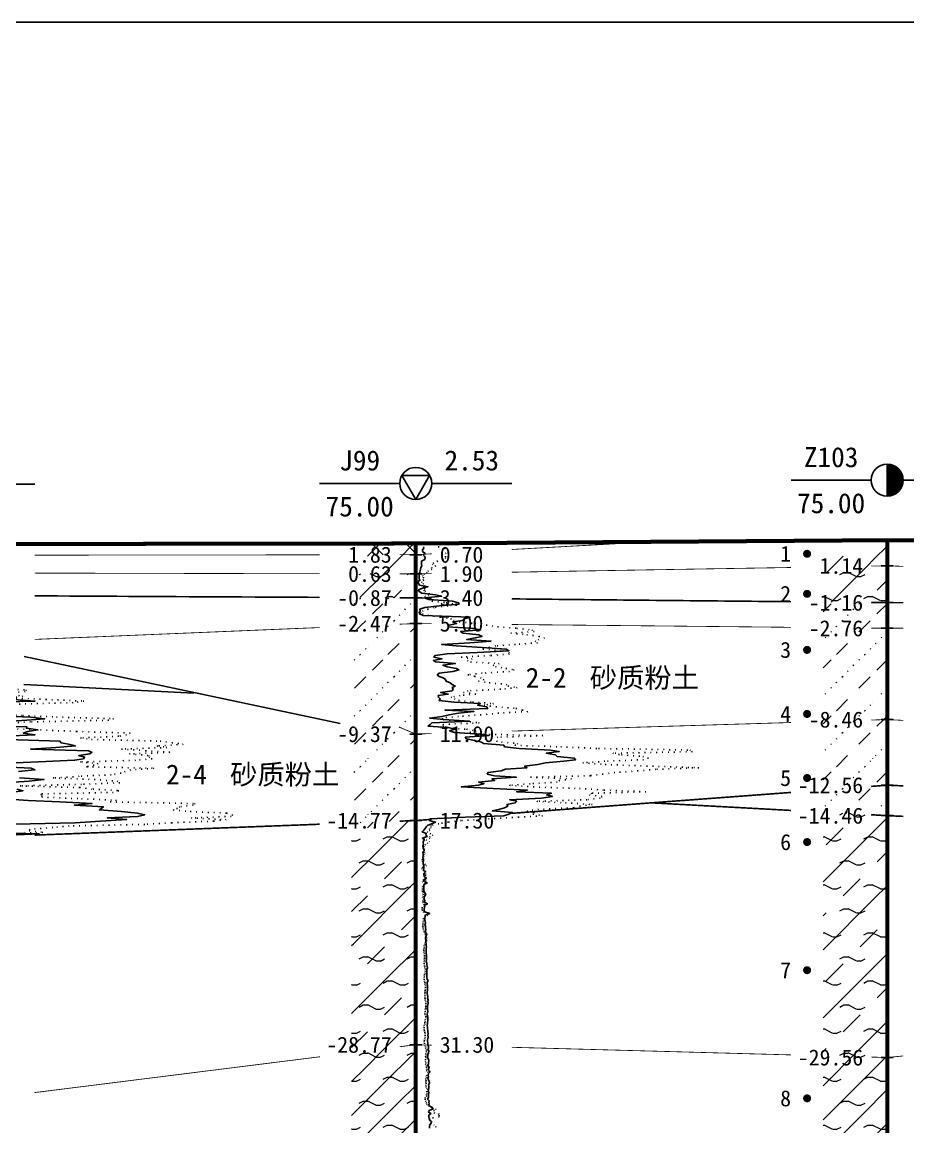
# Model space of a CAD drawing. Extents: x -37 to 3540, y -1485 to 297.
# Drawn here: x 2708.8 to 2819.5, y -747 to -609 of the extents above; entities that cross this region are included whole.
import ezdxf
from ezdxf.enums import TextEntityAlignment as Align

# ---------------------------------------------------------------- set-up
doc = ezdxf.new("R2010")
doc.units = 0
doc.linetypes.add('DOT', pattern=[6.35, 0, -6.35])
doc.layers.get('0').update_dxf_attribs({"linetype": 'CONTINUOUS'})
for name, color, linetype in [('CURVE', 200, 'CONTINUOUS'), ('FRAME', 7, 'CONTINUOUS'), ('HOLE', 41, 'CONTINUOUS'), ('SAMPLE', 1, 'CONTINUOUS'), ('STRATUM', 241, 'CONTINUOUS')]:
    doc.layers.add(name, color=color, linetype=linetype)
doc.layers.add('HATCH', color=7, linetype='CONTINUOUS', lineweight=13)
doc.styles.add('ST', font='')
doc.styles.get('ST').set_extended_font_data('SimSun')
pattern_1 = [(45, (2761.52, -891), (-4.24264, 4.24264), [10, 0]), (45, (2762.581, -894.182), (-2.12132, 6.36396), [3, -3])]
pattern_2 = [(45, (2761.52, -891), (-4.24264, 4.24264), [10, 0]), (45, (2762.581, -894.182), (-2.12132, 6.36396), [3, -3]), (26.565, (2762.5944, -891.2536), (5.999823, 5.999812), [0.567, -12.849]), (0, (2762.0274, -891.2536), (0, 6), [0.567, -5.433]), (26.565, (2759.939, -891), (5.999823, 5.999812), [0.567, -12.849]), (0, (2760.446, -890.7464), (0, 6), [0.567, -5.433]), (153.435, (2762.0274, -891.2536), (-5.999818, -5e-06), [1.134, -12.2826]), (26.565, (2765.5944, -888.2536), (5.999823, 5.999812), [0.567, -12.849]), (0, (2765.0274, -888.2536), (0, 6), [0.567, -5.433]), (26.565, (2762.939, -888), (5.999823, 5.999812), [0.567, -12.849]), (0, (2763.446, -887.7464), (0, 6), [0.567, -5.433]), (153.435, (2765.0274, -888.2536), (-5.999818, -5e-06), [1.134, -12.2826])]
pattern_3 = [(45, (2761.5203, -891), (-7e-07, 6.99998), [1.97196, -7.92754]), (45, (2764.333, -888.171), (-7e-07, 6.99998), [1.99367, -7.90583]), (45, (2766.5878, -885.918), (-7e-07, 6.99998), [1.8136, -8.08588]), (26.565, (2761.5203, -887.5), (7, 7), [0.0965, -15.55598]), (36.8699, (2762.2203, -886.8), (7, 7), [0.19775, -34.80225]), (315, (2765.0203, -884.024), (6.99998, 1e-06), [0.03305, -9.86644]), (26.565, (2765.0203, -891), (7, 7), [0.14475, -15.50773]), (26.565, (2765.7203, -890.3), (7, 7), [0.10528, -15.5472]), (90, (2766.07, -889.95), (-7, -5e-07), [0.02877, -6.97123]), (26.565, (2766.4203, -889.6), (7, 7), [0.091, -31.21394]), (36.8699, (2767.1203, -888.9), (7, 7), [0.1107, -34.8893]), (45, (2767.8203, -888.2), (-2e-07, 6.99998), [0.10911, -9.79038]), (315, (2768.4344, -887.452), (6.99998, 1e-06), [0.03305, -9.86644]), (36.8699, (2762.9203, -886.1), (7, 7), [0.10224, -34.89776]), (53.1301, (2763.6203, -885.4), (14, 21), [0.13438, -34.86562]), (53.1301, (2764.3203, -884.7), (14, 21), [0.12625, -34.87375])]
pattern_4 = [(45, (2761.5203, -891), (-2.12132, 2.12132), [10, 0]), (26.565, (2762.5944, -891.2536), (5.999823, 5.999812), [0.567, -12.849]), (0, (2762.0274, -891.2536), (0, 6), [0.567, -5.433]), (26.565, (2759.939, -891), (5.999823, 5.999812), [0.567, -12.849]), (0, (2760.446, -890.7464), (0, 6), [0.567, -5.433]), (153.435, (2762.0274, -891.2536), (-5.999818, -5e-06), [1.134, -12.2826]), (26.565, (2765.5944, -888.2536), (5.999823, 5.999812), [0.567, -12.849]), (0, (2765.0274, -888.2536), (0, 6), [0.567, -5.433]), (26.565, (2762.939, -888), (5.999823, 5.999812), [0.567, -12.849]), (0, (2763.446, -887.7464), (0, 6), [0.567, -5.433]), (153.435, (2765.0274, -888.2536), (-5.999818, -5e-06), [1.134, -12.2826])]

# ---------------------------------------------------------------- blocks, each defined once
blk = doc.blocks.new('H_cpt_hole')
for p, q in [((-1.73, 1), (1.73, 1)), ((0, -2), (-1.73, 1)), ((1.73, 1), (0, -2))]:
    blk.add_line(p, q)
blk.add_circle((0, 0), 2)
blk = doc.blocks.new('H_sam_hole')
blk.add_line((0, 2), (0, -2))
at = {"const_width": 2}
blk.add_lwpolyline([(0, -1, 0.414214), (1, 0, 0.414214), (0, 1, 1)], format="xyb", dxfattribs=at)
blk.add_circle((0, 0), 2)
blk = doc.blocks.new('SampleSoilUndisturbed')
at = {"const_width": 0.5}
blk.add_lwpolyline([(-0.25, 0, 1), (0.25, 0, 1)], format="xyb", close=True, dxfattribs=at)

msp = doc.modelspace()

# ---------------------------------------------------------------- hatches: boundary and pattern name
at = {"layer": 'HATCH'}
h = msp.add_hatch(dxfattribs=at)
h.set_pattern_fill('STT', color=50, style=0)
h.set_pattern_definition([(45, (2761.5203, -891), (-2.12132, 2.12132), [10, 0]), (135, (2761.5203, -891), (-2.12132, -2.12132), [10, 0])])
h.paths.add_polyline_path([(2758, -674.11), (2750, -674.12), (2750, -675.52), (2758, -675.51)])
h.paths.add_polyline_path([(2748.79, -677), (2755.49, -677), (2755.49, -674.07), (2748.79, -674.07)], flags=9)
h = msp.add_hatch(dxfattribs=at)
h.set_pattern_fill('FZNT', color=32, style=0)
h.set_pattern_definition(pattern_1)
h.paths.add_polyline_path([(2758, -675.51), (2750, -675.52), (2750, -677.89), (2758, -677.91)])
h.paths.add_polyline_path([(2748.79, -679.4), (2755.49, -679.4), (2755.49, -676.47), (2748.79, -676.47)], flags=9)
h.paths.add_polyline_path([(2748.79, -677), (2755.49, -677), (2755.49, -674.07), (2748.79, -674.07)], flags=9)
h = msp.add_hatch(dxfattribs=at)
h.set_pattern_fill('FZNT', color=32, style=0)
h.set_pattern_definition(pattern_1)
h.paths.add_polyline_path([(2816.87, -673.7), (2808.87, -673.76), (2808.87, -677.04), (2816.87, -676.9)])
h.paths.add_polyline_path([(2807.66, -678.39), (2814.35, -678.39), (2814.35, -675.47), (2807.66, -675.47)], flags=9)
h = msp.add_hatch(dxfattribs=at)
h.set_pattern_fill('YNFNT', color=251, style=0)
h.set_pattern_definition(pattern_2)
h.paths.add_polyline_path([(2816.87, -676.9), (2808.87, -677.04), (2808.87, -681.42), (2816.87, -681.5)])
h.paths.add_polyline_path([(2806.23, -682.99), (2814.35, -682.99), (2814.35, -680.06), (2806.23, -680.06)], flags=9)
h.paths.add_polyline_path([(2807.66, -678.39), (2814.35, -678.39), (2814.35, -675.47), (2807.66, -675.47)], flags=9)
h = msp.add_hatch(dxfattribs=at)
h.set_pattern_fill('YNFNT', color=251, style=0)
h.set_pattern_definition(pattern_2)
h.paths.add_polyline_path([(2758, -677.91), (2750, -677.89), (2750, -680.87), (2758, -680.91)])
h.paths.add_polyline_path([(2747.36, -682.4), (2755.49, -682.4), (2755.49, -679.47), (2747.36, -679.47)], flags=9)
h.paths.add_polyline_path([(2748.79, -679.4), (2755.49, -679.4), (2755.49, -676.47), (2748.79, -676.47)], flags=9)
h = msp.add_hatch(dxfattribs=at)
h.set_pattern_fill('SZFT', color=52, style=0)
h.set_pattern_definition(pattern_3)
h.paths.add_polyline_path([(2758, -680.91), (2750, -680.87), (2750, -684.44), (2758, -684.11)])
h.paths.add_polyline_path([(2747.36, -685.59), (2755.48, -685.59), (2755.48, -682.69), (2747.36, -682.69)], flags=9)
h.paths.add_polyline_path([(2747.36, -682.4), (2755.49, -682.4), (2755.49, -679.47), (2747.36, -679.47)], flags=9)
h = msp.add_hatch(dxfattribs=at)
h.set_pattern_fill('SZFT', color=52, style=0)
h.set_pattern_definition(pattern_3)
h.paths.add_polyline_path([(2816.87, -681.5), (2808.87, -681.42), (2808.87, -684.62), (2816.87, -684.7)])
h.paths.add_polyline_path([(2806.23, -686.19), (2814.35, -686.19), (2814.35, -683.26), (2806.23, -683.26)], flags=9)
h.paths.add_polyline_path([(2806.23, -682.99), (2814.35, -682.99), (2814.35, -680.06), (2806.23, -680.06)], flags=9)
h = msp.add_hatch(dxfattribs=at)
h.set_pattern_fill('SZFT', color=52, style=0)
h.set_pattern_definition(pattern_3)
h.paths.add_polyline_path([(2758, -684.11), (2750, -684.44), (2750, -694.54), (2758, -697.91)])
h.paths.add_polyline_path([(2747.36, -685.59), (2755.48, -685.59), (2755.48, -682.69), (2747.36, -682.69)], flags=9)
h = msp.add_hatch(dxfattribs=at)
h.set_pattern_fill('SZFT', color=52, style=0)
h.set_pattern_definition(pattern_3)
h.paths.add_polyline_path([(2816.87, -684.7), (2808.87, -684.62), (2808.87, -696.35), (2816.87, -696.1)])
h.paths.add_polyline_path([(2806.23, -697.59), (2814.35, -697.59), (2814.35, -694.66), (2806.23, -694.66)], flags=9)
h.paths.add_polyline_path([(2806.23, -686.19), (2814.35, -686.19), (2814.35, -683.26), (2806.23, -683.26)], flags=9)
h = msp.add_hatch(dxfattribs=at)
h.set_pattern_fill('SZFT', color=52, style=0)
h.set_pattern_definition(pattern_3)
h.paths.add_polyline_path([(2758, -697.91), (2750, -694.54), (2750, -709.02), (2758, -708.71)])
h.paths.add_polyline_path([(2745.93, -710.2), (2755.48, -710.2), (2755.48, -707.28), (2745.93, -707.28)], flags=9)
h.paths.add_polyline_path([(2747.36, -699.4), (2755.49, -699.4), (2755.49, -696.47), (2747.36, -696.47)], flags=9)
h = msp.add_hatch(dxfattribs=at)
h.set_pattern_fill('SZFT', color=52, style=0)
h.set_pattern_definition(pattern_3)
h.paths.add_polyline_path([(2816.87, -696.1), (2808.87, -696.35), (2808.87, -704.9), (2816.87, -704.3)])
h.paths.add_polyline_path([(2804.8, -705.79), (2814.35, -705.79), (2814.35, -702.86), (2804.8, -702.86)], flags=9)
h.paths.add_polyline_path([(2806.23, -697.59), (2814.35, -697.59), (2814.35, -694.66), (2806.23, -694.66)], flags=9)
h = msp.add_hatch(dxfattribs=at)
h.set_pattern_fill('SZFT', color=52, style=0)
h.set_pattern_definition(pattern_3)
h.paths.add_polyline_path([(2816.87, -704.3), (2808.87, -704.9), (2808.87, -707.67), (2816.87, -708.1)])
h.paths.add_polyline_path([(2804.8, -709.59), (2814.35, -709.59), (2814.35, -706.66), (2804.8, -706.66)], flags=9)
h.paths.add_polyline_path([(2804.8, -705.79), (2814.35, -705.79), (2814.35, -702.86), (2804.8, -702.86)], flags=9)
h = msp.add_hatch(dxfattribs=at)
h.set_pattern_fill('YNFNT', color=251, style=0)
h.set_pattern_definition(pattern_2)
h.paths.add_polyline_path([(2758, -708.71), (2750, -709.02), (2750, -737.71), (2758, -736.71)])
h.paths.add_polyline_path([(2745.93, -738.2), (2755.49, -738.2), (2755.49, -735.27), (2745.93, -735.27)], flags=9)
h.paths.add_polyline_path([(2745.93, -710.2), (2755.48, -710.2), (2755.48, -707.28), (2745.93, -707.28)], flags=9)
h = msp.add_hatch(dxfattribs=at)
h.set_pattern_fill('YNFNT', color=251, style=0)
h.set_pattern_definition(pattern_2)
h.paths.add_polyline_path([(2816.87, -708.1), (2808.87, -707.67), (2808.87, -738.08), (2816.87, -738.3)])
h.paths.add_polyline_path([(2804.8, -739.79), (2814.35, -739.79), (2814.35, -736.86), (2804.8, -736.86)], flags=9)
h.paths.add_polyline_path([(2804.8, -709.59), (2814.35, -709.59), (2814.35, -706.66), (2804.8, -706.66)], flags=9)
h = msp.add_hatch(dxfattribs=at)
h.set_pattern_fill('YNNT', color=251, style=0)
h.set_pattern_definition(pattern_4)
h.paths.add_polyline_path([(2758, -736.71), (2750, -737.71), (2750, -749.96), (2758, -749.71)])
h.paths.add_polyline_path([(2745.93, -751.2), (2755.49, -751.2), (2755.49, -748.27), (2745.93, -748.27)], flags=9)
h.paths.add_polyline_path([(2745.93, -738.2), (2755.49, -738.2), (2755.49, -735.27), (2745.93, -735.27)], flags=9)
h = msp.add_hatch(dxfattribs=at)
h.set_pattern_fill('YNNT', color=251, style=0)
h.set_pattern_definition(pattern_4)
h.paths.add_polyline_path([(2816.87, -738.3), (2808.87, -738.08), (2808.87, -751.08), (2816.87, -751.3)])
h.paths.add_polyline_path([(2804.8, -752.79), (2814.35, -752.79), (2814.35, -749.86), (2804.8, -749.86)], flags=9)
h.paths.add_polyline_path([(2804.8, -739.79), (2814.35, -739.79), (2814.35, -736.86), (2804.8, -736.86)], flags=9)

# ---------------------------------------------------------------- linework, layer by layer
at = {"layer": 'CURVE', "color": 30, "linetype": 'Continuous'}
for points in [[(2758.95, -674.51), (2759, -674.71), (2758.86, -674.91), (2758.85, -675.11), (2759.15, -675.31), (2758.93, -675.51), (2759.1, -675.71), (2759.19, -675.91), (2759.14, -676.11), (2758.71, -676.31), (2758.72, -676.51), (2758.72, -676.71), (2758.75, -676.91), (2758.62, -677.11), (2758.6, -677.31), (2758.56, -677.51), (2758.5, -677.71), (2758.44, -677.91), (2758.43, -678.11), (2758.44, -678.31), (2758.43, -678.51), (2758.53, -678.71), (2758.28, -678.91), (2758.34, -679.11), (2758.46, -679.31), (2759.52, -679.51), (2758.83, -679.71), (2758.35, -679.91), (2758.41, -680.11), (2758.76, -680.31), (2760.45, -680.51), (2761.25, -680.71), (2759.1, -680.91), (2759.65, -681.11), (2762.6, -681.31), (2763.36, -681.51), (2763.42, -681.71), (2760.95, -681.91), (2759.13, -682.11), (2758.53, -682.31), (2758.57, -682.51), (2758.44, -682.71), (2758.49, -682.91), (2758.92, -683.11), (2764.79, -683.31), (2764.03, -683.51), (2763.88, -683.71), (2762.62, -683.91), (2763.11, -684.11), (2762.21, -684.31), (2762.02, -684.51), (2765.22, -684.71), (2766.1, -684.91), (2763.61, -685.11), (2763.91, -685.31), (2765.88, -685.51), (2766.28, -685.71), (2765.44, -685.91), (2764.38, -686.11), (2767.39, -686.31), (2764.76, -686.51), (2761.22, -686.71), (2763.03, -686.91), (2766.31, -687.11), (2769.29, -687.31), (2769.63, -687.51), (2765.7, -687.71), (2761.94, -687.91), (2760.42, -688.11), (2760.28, -688.31), (2761.26, -688.51), (2760.21, -688.71), (2760.45, -688.91), (2762.95, -689.11), (2761.4, -689.31), (2761.92, -689.51), (2763.11, -689.71), (2763.4, -689.91), (2762.63, -690.11), (2760.94, -690.31), (2760.69, -690.51), (2760.94, -690.71), (2761.43, -690.91), (2761.73, -691.11), (2761.81, -691.31), (2762.32, -691.51), (2762.53, -691.71), (2762.93, -691.91), (2762.56, -692.11), (2762.67, -692.31), (2762.53, -692.51), (2761.1, -692.71), (2762.06, -692.91), (2760.81, -693.11), (2760.84, -693.31), (2761.06, -693.51), (2760.91, -693.71), (2762.8, -693.91), (2766.07, -694.11), (2765.73, -694.31), (2766.85, -694.51), (2767, -694.71), (2761.65, -694.91), (2765.27, -695.11), (2763.34, -695.31), (2762.16, -695.51), (2761.26, -695.71), (2759.76, -695.91), (2761.48, -696.11), (2764.72, -696.31), (2760.02, -696.51), (2759.8, -696.71), (2759.54, -696.91), (2762.07, -697.11), (2762.88, -697.31), (2762.22, -697.51), (2762.86, -697.71), (2766.08, -697.91), (2767.13, -698.11), (2764.18, -698.31), (2764.35, -698.51), (2765.34, -698.71), (2766.23, -698.91), (2766.48, -699.11), (2769, -699.31), (2769.09, -699.51), (2770.92, -699.71), (2774.82, -699.91), (2775.93, -700.11), (2774.3, -700.31), (2775.46, -700.51), (2775.67, -700.71), (2777.79, -700.91), (2777.97, -701.11), (2776.48, -701.31), (2774.19, -701.51), (2773.25, -701.71), (2771.6, -701.91), (2771.88, -702.11), (2769.21, -702.31), (2768.65, -702.51), (2767.03, -702.71), (2766.93, -702.91), (2767.82, -703.11), (2770.55, -703.31), (2767.51, -703.51), (2767.85, -703.71), (2765.86, -703.91), (2766.52, -704.11), (2765.85, -704.31), (2763.68, -704.51), (2767.66, -704.71), (2771.95, -704.91), (2770.62, -705.11), (2774.94, -705.31), (2774.37, -705.51), (2775.07, -705.71), (2773.69, -705.91), (2769.75, -706.11), (2770.62, -706.31), (2770.43, -706.51), (2769.39, -706.71), (2769.49, -706.91), (2769.09, -707.11), (2768.51, -707.31), (2767.57, -707.51), (2770.09, -707.71), (2769.61, -707.91), (2769.02, -708.11), (2764.23, -708.31), (2759.82, -708.51), (2759.69, -708.71), (2760.47, -708.91), (2759.99, -709.11), (2759.48, -709.31), (2759.3, -709.51), (2759.16, -709.71), (2759.01, -709.91), (2758.79, -710.11), (2759.31, -710.31), (2759.25, -710.51), (2759.41, -710.71), (2758.83, -710.91), (2759.09, -711.11), (2758.93, -711.31), (2758.94, -711.51), (2758.96, -711.71), (2758.9, -711.91), (2758.91, -712.11), (2759.02, -712.31), (2759.07, -712.51), (2758.88, -712.71), (2758.92, -712.91), (2758.93, -713.11), (2758.89, -713.31), (2758.95, -713.51), (2758.98, -713.71), (2758.92, -713.91), (2758.94, -714.11), (2759.01, -714.31), (2759, -714.51), (2759.02, -714.71), (2758.98, -714.91), (2759.23, -715.11), (2759, -715.31), (2759.03, -715.51), (2759.07, -715.71), (2759.34, -715.91), (2758.97, -716.11), (2759.08, -716.31), (2759.44, -716.51), (2759.01, -716.71), (2759, -716.91), (2759.03, -717.11), (2759.02, -717.31), (2759.02, -717.51), (2759.1, -717.71), (2759.26, -717.91), (2759.13, -718.11), (2759.06, -718.31), (2759.07, -718.51), (2759.14, -718.71), (2759.1, -718.91), (2759.45, -719.11), (2759.07, -719.31), (2759.12, -719.51), (2759.07, -719.71), (2759.07, -719.91), (2759.09, -720.11), (2759.76, -720.31), (2759.19, -720.51), (2759.19, -720.71), (2759.13, -720.91), (2759.14, -721.11), (2759.16, -721.31), (2759.21, -721.51), (2759.14, -721.71), (2759.21, -721.91), (2759.23, -722.11), (2759.26, -722.31), (2759.23, -722.51), (2759.2, -722.71), (2759.38, -722.91), (2759.29, -723.11), (2759.22, -723.31), (2759.23, -723.51), (2759.28, -723.71), (2759.27, -723.91), (2759.3, -724.11), (2759.3, -724.31), (2759.33, -724.51), (2759.3, -724.71), (2759.3, -724.91), (2759.32, -725.11), (2759.32, -725.31), (2759.34, -725.51), (2759.34, -725.71), (2759.35, -725.91), (2759.34, -726.11), (2759.32, -726.31), (2759.37, -726.51), (2759.4, -726.71), (2759.43, -726.91), (2759.45, -727.11), (2759.4, -727.31), (2759.38, -727.51), (2759.38, -727.71), (2759.4, -727.91), (2759.39, -728.11), (2759.38, -728.31), (2759.43, -728.51), (2759.54, -728.71), (2759.42, -728.91), (2759.42, -729.11), (2759.46, -729.31), (2759.46, -729.51), (2759.46, -729.71), (2759.47, -729.91), (2759.44, -730.11), (2759.44, -730.31), (2759.49, -730.51), (2759.5, -730.71), (2759.49, -730.91), (2759.55, -731.11), (2759.52, -731.31), (2759.55, -731.51), (2759.53, -731.71), (2759.47, -731.91), (2759.49, -732.11), (2759.46, -732.31), (2759.52, -732.51), (2759.46, -732.71), (2759.43, -732.91), (2759.46, -733.11), (2759.53, -733.31), (2759.5, -733.51), (2759.5, -733.71), (2759.47, -733.91), (2759.46, -734.11), (2759.41, -734.31), (2759.45, -734.51), (2759.49, -734.71), (2759.53, -734.91), (2759.53, -735.11), (2759.55, -735.31), (2759.53, -735.51), (2759.55, -735.71), (2759.5, -735.91), (2759.46, -736.11), (2759.46, -736.31), (2759.53, -736.51), (2759.53, -736.71), (2759.61, -736.91), (2759.61, -737.11), (2759.55, -737.31), (2759.65, -737.51), (2759.59, -737.71), (2759.52, -737.91), (2759.53, -738.11), (2759.49, -738.31), (2759.58, -738.51), (2759.64, -738.71), (2759.59, -738.91), (2759.61, -739.11), (2759.53, -739.31), (2759.68, -739.51), (2759.58, -739.71), (2759.61, -739.91), (2759.81, -740.11), (2759.59, -740.31), (2759.55, -740.51), (2759.59, -740.71), (2759.52, -740.91), (2759.59, -741.11), (2759.68, -741.31), (2759.71, -741.51), (2759.58, -741.71), (2759.62, -741.91), (2759.62, -742.11), (2759.61, -742.31), (2759.61, -742.51), (2759.64, -742.71), (2759.58, -742.91), (2759.58, -743.11), (2759.59, -743.31), (2759.49, -743.51), (2759.69, -743.71), (2759.65, -743.91), (2759.69, -744.11), (2759.59, -744.31), (2760.03, -744.51), (2760.16, -744.71), (2759.66, -744.91), (2759.62, -745.11), (2759.9, -745.31), (2759.63, -745.51), (2759.63, -745.71), (2759.66, -745.91), (2759.71, -746.11), (2759.95, -746.31), (2759.91, -746.51), (2759.77, -746.71), (2759.71, -746.91), (2759.73, -747.11)], [(2707.81, -693.59), (2710.45, -693.79), (2702.99, -693.99)], [(2704.96, -695.59), (2709.89, -695.79), (2711.67, -695.99), (2709.45, -696.19), (2706.24, -696.39)], [(2700.84, -696.79), (2709.42, -696.99), (2709.38, -697.19), (2710.83, -697.39), (2709.56, -697.59), (2709, -697.79), (2710.44, -697.99), (2706.63, -698.19)], [(2707.02, -698.59), (2713.56, -698.79), (2713.71, -698.99), (2714.66, -699.19), (2715.51, -699.39), (2713.05, -699.59), (2709.93, -699.79), (2717.14, -699.99), (2717.57, -700.19), (2717.3, -700.39), (2715.93, -700.59), (2716.64, -700.79), (2716.5, -700.99), (2715.41, -701.19), (2710.89, -701.39), (2706.09, -701.59)], [(2706.46, -701.99), (2709.98, -702.19), (2710.45, -702.39), (2708.39, -702.59)], [(2708.51, -703.39), (2711.59, -703.59), (2709.75, -703.79), (2706.51, -703.99)], [(2708.21, -704.79), (2708.96, -704.99), (2707.39, -705.19)], [(2706.67, -705.99), (2709.61, -706.19), (2713.55, -706.39), (2717.59, -706.59), (2715.39, -706.79), (2719.01, -706.99), (2718.71, -707.19), (2718.51, -707.39), (2721.25, -707.59), (2723.22, -707.79), (2724.17, -707.99), (2723.26, -708.19), (2719.48, -708.39), (2721.91, -708.59), (2718.64, -708.79), (2715.47, -708.99), (2706.1, -709.19)], [(2704.2, -710.19), (2710.99, -710.39), (2706.27, -710.59)]]:
    msp.add_lwpolyline(points, dxfattribs=at)
at = {"layer": 'CURVE', "color": 100, "linetype": 'DOT', "ltscale": 0.1}
for points in [[(2760.81, -674.51), (2761.66, -674.71), (2761.41, -674.91), (2761.3, -675.11), (2761.81, -675.31), (2761.29, -675.51), (2761.72, -675.71), (2761.74, -675.91), (2761.49, -676.11), (2760.73, -676.31), (2760.24, -676.51), (2760.08, -676.71), (2760.49, -676.91), (2760.01, -677.11), (2760.02, -677.31), (2759.59, -677.51), (2759.41, -677.71), (2759.13, -677.91), (2758.85, -678.11), (2758.99, -678.31), (2758.94, -678.51), (2759.01, -678.71), (2758.73, -678.91), (2758.89, -679.11), (2759.11, -679.31), (2758.94, -679.51), (2759.14, -679.71), (2759.07, -679.91), (2759.12, -680.11), (2759.67, -680.31), (2759.65, -680.51), (2759.13, -680.71), (2759.83, -680.91), (2759.87, -681.11), (2760.02, -681.31), (2761.8, -681.51), (2763.17, -681.71), (2762, -681.91), (2760.31, -682.11), (2759.51, -682.31), (2758.92, -682.51), (2758.6, -682.71), (2758.84, -682.91), (2759.52, -683.11), (2761.11, -683.31), (2762.36, -683.51), (2762.7, -683.71), (2763.47, -683.91), (2765.42, -684.11), (2766.81, -684.31), (2768.23, -684.51), (2770.61, -684.71), (2772.49, -684.91), (2772.79, -685.11), (2769.87, -685.31), (2771.87, -685.51), (2773.39, -685.71), (2774.1, -685.91), (2773.39, -686.11), (2772.91, -686.31), (2773.21, -686.51), (2770.45, -686.71), (2768.01, -686.91), (2767.17, -687.11), (2766.39, -687.31), (2768.96, -687.51), (2769.62, -687.71), (2769.7, -687.91), (2767.34, -688.11), (2763.68, -688.31), (2765.05, -688.51), (2764.47, -688.71), (2764.85, -688.91), (2768.43, -689.11), (2767.69, -689.31), (2767.94, -689.51), (2769.27, -689.71), (2770.31, -689.91), (2769.72, -690.11), (2766.3, -690.31), (2764.52, -690.51), (2765.38, -690.71), (2766.09, -690.91), (2766.53, -691.11), (2765.84, -691.31), (2767.18, -691.51), (2769.28, -691.71), (2769.52, -691.91), (2770.68, -692.11), (2768.61, -692.31), (2764.56, -692.51), (2763.95, -692.71), (2765.49, -692.91), (2763.56, -693.11), (2762.41, -693.31), (2762.84, -693.51), (2763.36, -693.71), (2765.1, -693.91), (2767.72, -694.11), (2766.53, -694.31), (2768.01, -694.51), (2770.51, -694.71), (2771.32, -694.91), (2771.98, -695.11), (2768.37, -695.31), (2766.16, -695.51), (2763.34, -695.71), (2761.3, -695.91), (2761.45, -696.11), (2764.05, -696.31), (2765.92, -696.51), (2761.38, -696.71), (2761.53, -696.91), (2761.13, -697.11), (2764.35, -697.31), (2765.55, -697.51), (2764.77, -697.71), (2765.72, -697.91), (2773.87, -698.11), (2768.25, -698.31), (2766.66, -698.51), (2767.37, -698.71), (2768.71, -698.91), (2770.74, -699.11), (2770.38, -699.31), (2776.1, -699.51), (2780.84, -699.71), (2792.21, -699.91), (2792.55, -700.11), (2782.61, -700.31), (2783.68, -700.51), (2786.36, -700.71), (2787.05, -700.91), (2786.45, -701.11), (2781.63, -701.31), (2778.86, -701.51), (2781.66, -701.71), (2786.84, -701.91), (2793.33, -702.11), (2787.99, -702.31), (2785.76, -702.51), (2782.88, -702.71), (2781.39, -702.91), (2779.81, -703.11), (2772.32, -703.31), (2777.46, -703.51), (2775.97, -703.71), (2775.67, -703.91), (2772.29, -704.11), (2769.72, -704.31), (2772.68, -704.51), (2778.43, -704.71), (2781.53, -704.91), (2786.75, -705.11), (2780, -705.31), (2779.69, -705.51), (2781.29, -705.71), (2781.03, -705.91), (2779.38, -706.11), (2773.13, -706.31), (2776.69, -706.51), (2780.04, -706.71), (2778.53, -706.91), (2777.71, -707.11), (2773.35, -707.31), (2771.9, -707.51), (2772.83, -707.71), (2772.64, -707.91), (2773.85, -708.11), (2770.85, -708.31), (2766.77, -708.51), (2763.67, -708.71), (2762.05, -708.91), (2760.9, -709.11), (2759.96, -709.31), (2759.9, -709.51), (2759.73, -709.71), (2759.78, -709.91), (2759.41, -710.11), (2759.78, -710.31), (2760.14, -710.51), (2759.8, -710.71), (2759.75, -710.91), (2759.31, -711.11), (2759.73, -711.31), (2759.52, -711.51), (2759.25, -711.71), (2759.03, -711.91), (2758.99, -712.11), (2759.13, -712.31), (2758.99, -712.51), (2759.15, -712.71), (2759.04, -712.91), (2759.02, -713.11), (2758.93, -713.31), (2758.82, -713.51), (2758.84, -713.71), (2758.88, -713.91), (2759.15, -714.11), (2759.34, -714.31), (2758.87, -714.51), (2758.77, -714.71), (2758.88, -714.91), (2759.18, -715.11), (2759.22, -715.31), (2759.24, -715.51), (2759.2, -715.71), (2759.18, -715.91), (2759.29, -716.11), (2758.85, -716.31), (2759.23, -716.51), (2759.13, -716.71), (2758.88, -716.91), (2758.84, -717.11), (2758.85, -717.31), (2758.84, -717.51), (2758.87, -717.71), (2758.97, -717.91), (2758.94, -718.11), (2758.79, -718.31), (2759.01, -718.51), (2758.89, -718.71), (2758.89, -718.91), (2759.03, -719.11), (2759.12, -719.31), (2758.81, -719.51), (2758.79, -719.71), (2758.79, -719.91), (2758.92, -720.11), (2759.52, -720.31), (2759.52, -720.51), (2759.27, -720.71), (2758.91, -720.91), (2759, -721.11), (2758.91, -721.31), (2758.91, -721.51), (2758.87, -721.71), (2758.87, -721.91), (2758.91, -722.11), (2758.97, -722.31), (2759, -722.51), (2759.08, -722.71), (2759.22, -722.91), (2759.26, -723.11), (2759.39, -723.31), (2759.29, -723.51), (2759.43, -723.71), (2759.23, -723.91), (2759.12, -724.11), (2759.04, -724.31), (2759.08, -724.51), (2759.02, -724.71), (2759.01, -724.91), (2759.03, -725.11), (2759.07, -725.31), (2759.08, -725.51), (2759.08, -725.71), (2759.08, -725.91), (2759.08, -726.11), (2759.05, -726.31), (2759.05, -726.51), (2759.08, -726.71), (2759.1, -726.91), (2759.16, -727.11), (2759.21, -727.31), (2759.2, -727.51), (2759.16, -727.71), (2759.11, -727.91), (2759.09, -728.11), (2759.05, -728.31), (2759.05, -728.51), (2759.1, -728.71), (2759.12, -728.91), (2759.13, -729.11), (2759.2, -729.31), (2759.2, -729.51), (2759.2, -729.71), (2759.19, -729.91), (2759.17, -730.11), (2759.13, -730.31), (2759.16, -730.51), (2759.13, -730.71), (2759.14, -730.91), (2759.19, -731.11), (2759.26, -731.31), (2759.28, -731.51), (2759.27, -731.71), (2759.25, -731.91), (2759.25, -732.11), (2759.2, -732.31), (2759.18, -732.51), (2759.15, -732.71), (2759.12, -732.91), (2759.25, -733.11), (2759.29, -733.31), (2759.2, -733.51), (2759.16, -733.71), (2759.15, -733.91), (2759.14, -734.11), (2759.03, -734.31), (2759.05, -734.51), (2759.06, -734.71), (2759.06, -734.91), (2759.13, -735.11), (2759.18, -735.31), (2759.19, -735.51), (2759.16, -735.71), (2759.16, -735.91), (2759.1, -736.11), (2759.04, -736.31), (2759.08, -736.51), (2759.15, -736.71), (2759.21, -736.91), (2759.21, -737.11), (2759.33, -737.31), (2759.35, -737.51), (2759.28, -737.71), (2759.29, -737.91), (2759.23, -738.11), (2759.29, -738.31), (2759.22, -738.51), (2759.21, -738.71), (2759.27, -738.91), (2759.22, -739.11), (2759.35, -739.31), (2759.36, -739.51), (2759.37, -739.71), (2759.31, -739.91), (2759.47, -740.11), (2759.65, -740.31), (2759.39, -740.51), (2759.33, -740.71), (2759.27, -740.91), (2759.29, -741.11), (2759.26, -741.31), (2759.29, -741.51), (2759.28, -741.71), (2759.27, -741.91), (2759.34, -742.11), (2759.53, -742.31), (2759.39, -742.51), (2759.39, -742.71), (2759.36, -742.91), (2759.37, -743.11), (2759.19, -743.31), (2759.16, -743.51), (2759.2, -743.71), (2759.32, -743.91), (2759.35, -744.11), (2759.63, -744.31), (2759.91, -744.51), (2760.55, -744.71), (2760.33, -744.91), (2759.55, -745.11), (2760.83, -745.31), (2760.91, -745.51), (2760.93, -745.71), (2759.71, -745.91), (2759.77, -746.11), (2760.01, -746.31), (2759.86, -746.51), (2760.24, -746.71), (2760.53, -746.91), (2760.45, -747.11)], [(2705.37, -692.19), (2709.39, -692.39), (2709.23, -692.59), (2707.41, -692.79)], [(2707.68, -692.99), (2708.94, -693.19), (2707.36, -693.39), (2711.82, -693.59), (2716.57, -693.79), (2715.21, -693.99), (2707.72, -694.19)], [(2704.37, -695.39), (2708.92, -695.59), (2713.14, -695.79), (2720.27, -695.99), (2719.66, -696.19), (2709.9, -696.39), (2706.5, -696.59)], [(2706.07, -697.19), (2711.14, -697.39), (2715.65, -697.59), (2722.34, -697.79), (2721.88, -697.99), (2720.92, -698.19), (2716.15, -698.39), (2717.51, -698.59), (2726.07, -698.79), (2727.58, -698.99), (2728.97, -699.19), (2725.73, -699.39), (2726.94, -699.59), (2721.27, -699.79), (2724.27, -699.99), (2727.28, -700.19), (2722.26, -700.39), (2724.63, -700.59), (2724.73, -700.79), (2725.07, -700.99), (2723.01, -701.19), (2716.13, -701.39), (2718.33, -701.59), (2717.84, -701.79), (2716.91, -701.99), (2725.3, -702.19), (2722.41, -702.39), (2721.71, -702.59), (2721.21, -702.79), (2719.99, -702.99), (2715.98, -703.19), (2712.73, -703.39), (2717.86, -703.59), (2720.72, -703.79), (2721.04, -703.99), (2716.27, -704.19), (2708.6, -704.39), (2716.05, -704.59), (2717.71, -704.79), (2720.91, -704.99), (2720.24, -705.19), (2711.21, -705.39), (2711.3, -705.59), (2711.3, -705.79), (2716.26, -705.99), (2720.62, -706.19), (2719.86, -706.39), (2730.45, -706.59), (2730.21, -706.79), (2728.53, -706.99), (2728.24, -707.19), (2727.73, -707.39), (2729.85, -707.59), (2734.38, -707.79), (2735.14, -707.99), (2734.96, -708.19), (2729.94, -708.39), (2734.34, -708.59), (2732.78, -708.79), (2727.5, -708.99), (2724.16, -709.19), (2714.73, -709.39), (2712.69, -709.59), (2709.83, -709.79), (2709.73, -709.99), (2711.44, -710.19), (2706.84, -710.39)]]:
    msp.add_lwpolyline(points, dxfattribs=at)
at = {"layer": 'FRAME', "linetype": 'Continuous'}
msp.add_line((3271.23, -609), (2649.8, -609), dxfattribs=at)
at = {"layer": 'HOLE', "linetype": 'Continuous'}
for points in [[(2814.87, -666.2), (2804.87, -666.2)], [(2818.87, -666.2), (2828.87, -666.2)], [(2700.43, -666.69), (2710.43, -666.69)], [(2756, -666.61), (2746, -666.61)], [(2760, -666.61), (2770, -666.61)], [(2757.25, -675.51), (2758.75, -675.51)], [(2816.12, -676.9), (2817.62, -676.9)], [(2757.25, -677.91), (2758.75, -677.91)], [(2757.25, -680.91), (2758.75, -680.91)], [(2816.12, -681.5), (2817.62, -681.5)], [(2757.25, -684.11), (2758.75, -684.11)], [(2816.12, -684.7), (2817.62, -684.7)], [(2816.12, -696.1), (2817.62, -696.1)], [(2757.25, -697.91), (2758.75, -697.91)], [(2816.12, -704.3), (2817.62, -704.3)], [(2757.25, -708.71), (2758.75, -708.71)], [(2816.12, -708.1), (2817.62, -708.1)], [(2757.25, -736.71), (2758.75, -736.71)], [(2816.12, -738.3), (2817.62, -738.3)]]:
    msp.add_lwpolyline(points, dxfattribs=at)
at = {"layer": 'HOLE', "linetype": 'Continuous', "const_width": 0.5}
for points in [[(2758, -674.11), (2758, -822.81)], [(2816.87, -673.7), (2816.87, -823.7)]]:
    msp.add_lwpolyline(points, dxfattribs=at)
at = {"layer": 'STRATUM', "linetype": 'Continuous'}
for points, const_width in [([(2678.43, -674.19), (2698.43, -674.19), (2758, -674.11), (2816.87, -673.7), (2874.72, -674.32), (2934.91, -674.67), (2985.5, -673.49)], 0.5), ([(2770, -674.86), (2772.72, -674.71), (2787.43, -673.9)], 0.1), ([(2710.43, -675.57), (2728.21, -675.55), (2746, -675.53)], 0.1), ([(2756, -675.51), (2758, -675.51), (2760, -675.4)], 0.1), ([(2770, -677.7), (2787.43, -677.4), (2804.87, -677.11)], 0.1), ([(2814.87, -676.93), (2816.87, -676.9), (2818.87, -676.97)], 0.1), ([(2710.43, -677.81), (2728.21, -677.85), (2746, -677.89)], 0.1), ([(2756, -677.91), (2758, -677.91), (2760, -677.88)], 0.1), ([(2710.43, -680.65), (2728.21, -680.75), (2746, -680.84)], 0.2), ([(2756, -680.9), (2758, -680.91), (2760, -680.93)], 0.2), ([(2770, -681.03), (2787.43, -681.21), (2804.87, -681.38)], 0.2), ([(2814.87, -681.48), (2816.87, -681.5), (2818.87, -681.5)], 0.2), ([(2756, -684.19), (2758, -684.11), (2760, -684.13)], 0.1), ([(2770, -684.23), (2787.43, -684.4), (2804.87, -684.58)], 0.1), ([(2710.43, -686.09), (2728.21, -685.35), (2746, -684.61)], 0.1), ([(2814.87, -684.68), (2816.87, -684.7), (2818.87, -684.68)], 0.1), ([(2770, -697.54), (2787.43, -697), (2804.87, -696.47)], 0.1), ([(2814.87, -696.16), (2816.87, -696.1), (2818.87, -696.2)], 0.1), ([(2756, -697.07), (2758, -697.91), (2760, -697.85)], 0.1), ([(2814.87, -704.45), (2816.87, -704.3), (2818.87, -704.38)], 0.2), ([(2770, -707.81), (2787.43, -706.5), (2804.87, -705.2)], 0.2), ([(2787.43, -706.5), (2802.15, -707.3), (2804.87, -707.45)], 0.2), ([(2710.43, -710.53), (2728.21, -709.85), (2746, -709.17)], 0.2), ([(2756, -708.79), (2758, -708.71), (2760, -708.56)], 0.2), ([(2814.87, -707.99), (2816.87, -708.1), (2818.87, -708.19)], 0.2), ([(2756, -736.96), (2758, -736.71), (2760, -736.76)], 0.1), ([(2770, -737.03), (2787.43, -737.5), (2804.87, -737.98)], 0.1), ([(2814.87, -738.25), (2816.87, -738.3), (2818.87, -738.11)], 0.1), ([(2710.38, -742.69), (2728.21, -740.45), (2746.05, -738.21)], 0.1)]:
    msp.add_lwpolyline(points, dxfattribs=dict(at, const_width=const_width))
at = {"layer": 'STRATUM'}
for points in [[(2748.58, -696.61), (2709.11, -688.23)], [(2709.05, -691.71), (2730.31, -692.81)]]:
    msp.add_lwpolyline(points, dxfattribs=at)

# ---------------------------------------------------------------- block references
at = {"layer": 'HOLE'}
for name, p in [('H_cpt_hole', (2758, -666.61)), ('H_sam_hole', (2816.87, -666.2))]:
    msp.add_blockref(name, p, dxfattribs=at)
at = {"layer": 'SAMPLE'}
for p in [(2806.87, -675.4), (2806.87, -680.4), (2806.87, -687.4), (2806.87, -695.4), (2806.87, -703.4), (2806.87, -711.4), (2806.87, -727.4), (2806.87, -743.4)]:
    msp.add_blockref('SampleSoilUndisturbed', p, dxfattribs=at)

# ---------------------------------------------------------------- texts
at = {"layer": 'HOLE', "style": 'ST'}
for s, p in [('Z103', (2809.87, -663.33)), ('J99', (2751, -663.74)), ('2.53', (2765, -663.74)), ('75.00', (2751, -669.49)), ('75.00', (2809.87, -669.08))]:
    msp.add_text(s, height=2.5, dxfattribs=at).set_placement(p, align=Align.MIDDLE_CENTER)
for s, p in [('1.83', (2755, -675.51)), ('1.14', (2813.87, -676.9)), ('0.63', (2755, -677.91)), ('-0.87', (2755, -680.91)), ('-1.16', (2813.87, -681.5)), ('-2.47', (2755, -684.11)), ('-2.76', (2813.87, -684.7)), ('-8.46', (2813.87, -696.1)), ('-9.37', (2755, -697.91)), ('-12.56', (2813.87, -704.3)), ('-14.77', (2755, -708.71)), ('-14.46', (2813.87, -708.1)), ('-28.77', (2755, -736.71)), ('-29.56', (2813.87, -738.3))]:
    msp.add_text(s, height=2, dxfattribs=at).set_placement(p, align=Align.MIDDLE_RIGHT)
for s, p in [('0.70', (2761, -675.51)), ('1.90', (2761, -677.91)), ('3.40', (2761, -680.91)), ('5.00', (2761, -684.11)), ('11.90', (2761, -697.91)), ('17.30', (2761, -708.71)), ('31.30', (2761, -736.71))]:
    msp.add_text(s, height=2, dxfattribs=at).set_placement(p, align=Align.MIDDLE_LEFT)
at = {"layer": 'SAMPLE', "style": 'ST'}
for s, p in [('1', (2804.87, -675.4)), ('2', (2804.87, -680.4)), ('3', (2804.87, -687.4)), ('4', (2804.87, -695.4)), ('5', (2804.87, -703.4)), ('6', (2804.87, -711.4)), ('7', (2804.87, -727.4)), ('8', (2804.87, -743.4))]:
    msp.add_text(s, height=2, dxfattribs=at).set_placement(p, align=Align.MIDDLE_RIGHT)
at = {"layer": 'STRATUM', "style": 'ST'}
for s, p in [('2-2', (2771.73, -690.87)), ('砂质粉土', (2779.73, -690.87)), ('2-4', (2726.82, -702.96)), ('砂质粉土', (2734.82, -702.96))]:
    msp.add_text(s, height=2.5, dxfattribs=at).set_placement(p, align=Align.MIDDLE_LEFT)

doc.saveas('drawing.dxf')
